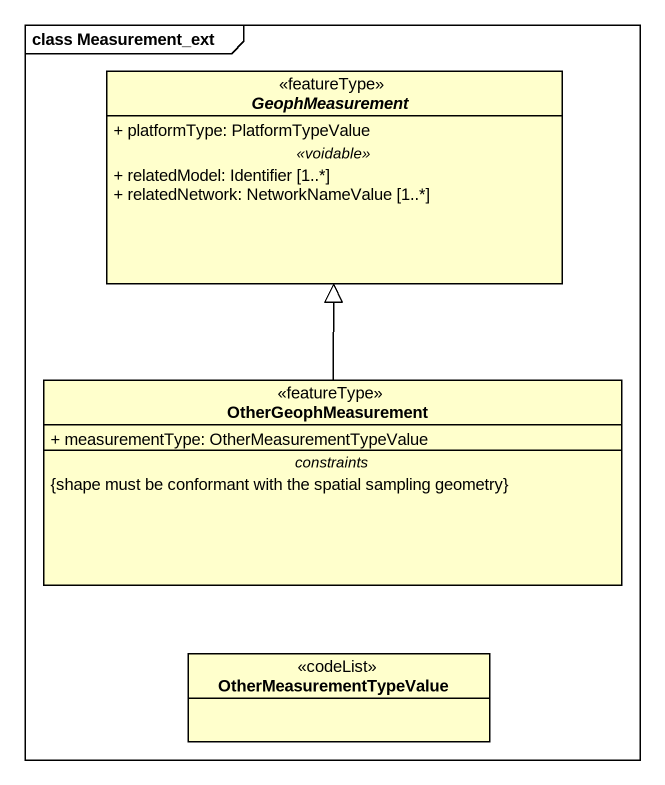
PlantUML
@startuml
mainframe class Measurement_ext
hide circle
hide empty members
skinparam classAttributeIconSize 0
abstract class GeophMeasurement <<featureType>> {
  + platformType: PlatformTypeValue
  .. <<voidable>> ..
  + relatedModel: Identifier [1..*]
  + relatedNetwork: NetworkNameValue [1..*]
}
class OtherGeophMeasurement <<featureType>> {
  + measurementType: OtherMeasurementTypeValue
  -- constraints --
  {shape must be conformant with the spatial sampling geometry}
}
class OtherMeasurementTypeValue <<codeList>>
OtherGeophMeasurement -up-|> GeophMeasurement
@enduml
